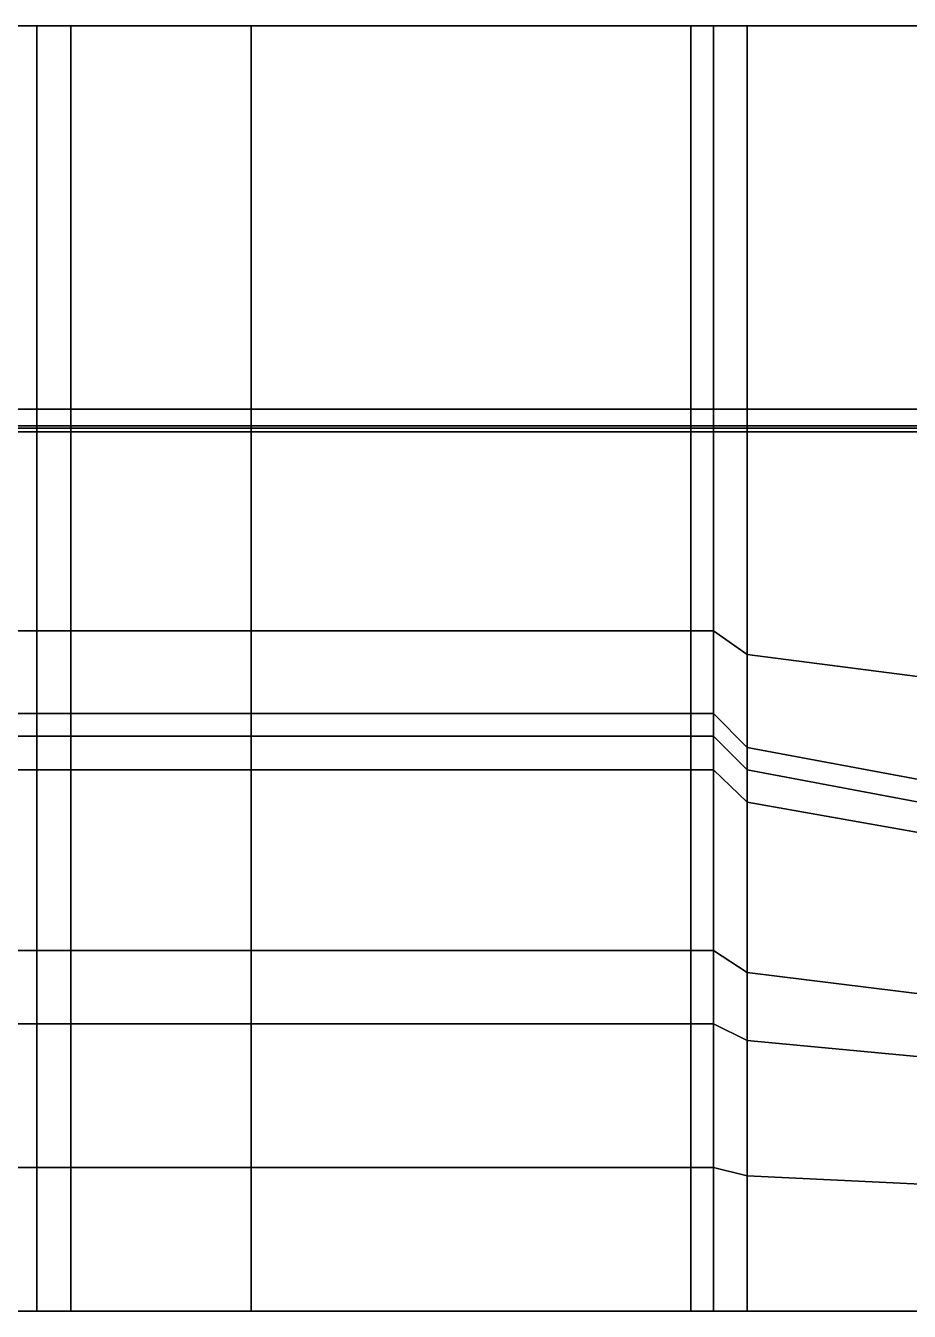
# Model space of a CAD drawing. Extents: x 2 to 29.7, y 2.5 to 8.2.
# Drawn here: x 17 to 20.92, y 2.5 to 8.2 of the extents above; entities that cross this region are included whole.
import ezdxf

# ---------------------------------------------------------------- set-up
doc = ezdxf.new("R2010")
doc.units = 0

msp = doc.modelspace()

# ---------------------------------------------------------------- linework, layer by layer
for points in [[(16.95, 6.5, 0.1), (16.95, 8.2, 0.1), (17.05, 8.2, 0.1), (17.05, 6.5, 0.1)], [(16.95, 6.5, 0.1), (17.05, 6.5, 0.1), (17.05, 8.2, 0.1), (16.95, 8.2, 0.1)], [(17.05, 8.2, 0.1), (16.95, 8.2, 0.1), (16.95, 8.2, 0.1), (17.05, 8.2, 0.1)], [(17.2, 8.2, 0.1), (17.05, 8.2, 0.1), (17.05, 8.2, 0.1), (17.2, 8.2, 0.1)], [(17.05, 6.5, 0.1), (17.05, 8.2, 0.1), (17.2, 8.2, 0.1), (17.2, 6.5, 0.1)], [(17.05, 6.5, 0.1), (17.2, 6.5, 0.1), (17.2, 8.2, 0.1), (17.05, 8.2, 0.1)], [(17.2, 6.5, 0.1), (18, 6.5, 0.1), (18, 8.2, 0.1), (17.2, 8.2, 0.1)], [(17.2, 6.5, 0.1), (17.2, 8.2, 0.1), (18, 8.2, 0.1), (18, 6.5, 0.1)], [(18, 8.2, 0.1), (17.2, 8.2, 0.1), (17.2, 8.2, 0.1), (18, 8.2, 0.1)], [(18, 6.5, 0.1), (18, 8.2, 0.1), (19.95, 8.2, 0.1), (19.95, 6.5, 0.1)], [(18, 6.5, 0.1), (19.95, 6.5, 0.1), (19.95, 8.2, 0.1), (18, 8.2, 0.1)], [(19.95, 8.2, 0.1), (18, 8.2, 0.1), (18, 8.2, 0.1), (19.95, 8.2, 0.1)], [(19.95, 6.5, 0.1), (19.95, 8.2, 0.1), (20.05, 8.2, 0.1), (20.05, 6.5, 0.1)], [(19.95, 6.5, 0.1), (20.05, 6.5, 0.1), (20.05, 8.2, 0.1), (19.95, 8.2, 0.1)], [(20.05, 8.2, 0.1), (19.95, 8.2, 0.1), (19.95, 8.2, 0.1), (20.05, 8.2, 0.1)], [(20.2, 8.2, 0.1), (20.05, 8.2, 0.1), (20.05, 8.2, 0.1), (20.2, 8.2, 0.1)], [(20.05, 6.5, 0.1), (20.05, 8.2, 0.1), (20.2, 8.2, 0.1), (20.2, 6.5, 0.1)], [(20.05, 6.5, 0.1), (20.2, 6.5, 0.1), (20.2, 8.2, 0.1), (20.05, 8.2, 0.1)], [(20.2, 6.5, 0.1), (21, 6.5, 0.1), (21, 8.2, 0.1), (20.2, 8.2, 0.1)], [(20.2, 6.5, 0.1), (20.2, 8.2, 0.1), (21, 8.2, 0.1), (21, 6.5, 0.1)], [(21, 8.2, 0.1), (20.2, 8.2, 0.1), (20.2, 8.2, 0.1), (21, 8.2, 0.1)], [(16.95, 6.4252, 0.1), (16.95, 6.5, 0.1), (17.05, 6.5, 0.1), (17.05, 6.4252, 0.1)], [(17.05, 6.5, 0.1), (16.95, 6.5, 0.1), (16.95, 6.5, 0.1), (17.05, 6.5, 0.1)], [(17.05, 6.5, 0.1), (16.95, 6.5, 0.1), (16.95, 6.5, 0.1), (17.05, 6.5, 0.1)], [(17.05, 6.5, 0.1), (16.95, 6.5, 0.1), (16.95, 6.4252, 0.1), (17.05, 6.4252, 0.1)], [(17.2, 6.5, 0.1), (17.05, 6.5, 0.1), (17.05, 6.5, 0.1), (17.2, 6.5, 0.1)], [(17.2, 6.5, 0.1), (17.05, 6.5, 0.1), (17.05, 6.5, 0.1), (17.2, 6.5, 0.1)], [(17.05, 6.4252, 0.1), (17.05, 6.5, 0.1), (17.2, 6.5, 0.1), (17.2, 6.4252, 0.1)], [(17.05, 6.5, 0.1), (17.05, 6.4252, 0.1), (17.2, 6.4252, 0.1), (17.2, 6.5, 0.1)], [(17.2, 6.4252, 0.1), (17.2, 6.5, 0.1), (18, 6.5, 0.1), (18, 6.4252, 0.1)], [(18, 6.5, 0.1), (17.2, 6.5, 0.1), (17.2, 6.5, 0.1), (18, 6.5, 0.1)], [(17.2, 6.5, 0.1), (17.2, 6.4, 0.1), (18, 6.4, 0.1), (18, 6.5, 0.1)], [(18, 6.5, 0.1), (18, 6.4, 0.1), (17.2, 6.4, 0.1), (17.2, 6.5, 0.1)], [(17.2, 6.5, 0.1), (17.2, 6.4, 0.1), (17.2, 6.4, 0.1), (17.2, 6.5, 0.1)], [(17.2, 6.5, 0.1), (17.2, 6.4252, 0.1), (18, 6.4252, 0.1), (18, 6.5, 0.1)], [(18, 6.4252, 0.1), (18, 6.5, 0.1), (19.95, 6.5, 0.1), (19.95, 6.4252, 0.1)], [(19.95, 6.5, 0.1), (18, 6.5, 0.1), (18, 6.5, 0.1), (19.95, 6.5, 0.1)], [(19.95, 6.5, 0.1), (18, 6.5, 0.1), (18, 6.5, 0.1), (19.95, 6.5, 0.1)], [(18, 6.5, 0.1), (18, 6.4, 0.1), (18, 6.4, 0.1), (18, 6.5, 0.1)], [(18, 6.5, 0.1), (18, 6.4252, 0.1), (19.95, 6.4252, 0.1), (19.95, 6.5, 0.1)], [(19.95, 6.4252, 0.1), (19.95, 6.5, 0.1), (20.05, 6.5, 0.1), (20.05, 6.4252, 0.1)], [(20.05, 6.5, 0.1), (19.95, 6.5, 0.1), (19.95, 6.5, 0.1), (20.05, 6.5, 0.1)], [(20.05, 6.5, 0.1), (19.95, 6.5, 0.1), (19.95, 6.5, 0.1), (20.05, 6.5, 0.1)], [(20.05, 6.5, 0.1), (19.95, 6.5, 0.1), (19.95, 6.4252, 0.1), (20.05, 6.4252, 0.1)], [(20.2, 6.5, 0.1), (20.05, 6.5, 0.1), (20.05, 6.5, 0.1), (20.2, 6.5, 0.1)], [(20.2, 6.5, 0.1), (20.05, 6.5, 0.1), (20.05, 6.5, 0.1), (20.2, 6.5, 0.1)], [(20.05, 6.4252, 0.1), (20.05, 6.5, 0.1), (20.2, 6.5, 0.1), (20.2, 6.4252, 0.1)], [(20.05, 6.5, 0.1), (20.05, 6.4252, 0.1), (20.2, 6.4252, 0.1), (20.2, 6.5, 0.1)], [(20.2, 6.4252, 0.1), (20.2, 6.5, 0.1), (21, 6.5, 0.1), (21, 6.4252, 0.1)], [(21, 6.5, 0.1), (20.2, 6.5, 0.1), (20.2, 6.5, 0.1), (21, 6.5, 0.1)], [(20.2, 6.4, 0.1), (20.2, 6.5, 0.1), (20.2, 6.5, 0.1), (20.2, 6.4, 0.1)], [(21, 6.4, 0.1), (21, 6.5, 0.1), (20.2, 6.5, 0.1), (20.2, 6.4, 0.1)], [(20.2, 6.4, 0.1), (20.2, 6.5, 0.1), (21, 6.5, 0.1), (21, 6.4, 0.1)], [(20.2, 6.5, 0.1), (20.2, 6.4252, 0.1), (21, 6.4252, 0.1), (21, 6.5, 0.1)], [(17.05, 6.4252, 0.1), (16.95, 6.4252, 0.1), (16.95, 6.4154, 0.1), (17.05, 6.4154, 0.1)], [(16.95, 6.4154, 0.1), (16.95, 6.4252, 0.1), (17.05, 6.4252, 0.1), (17.05, 6.4154, 0.1)], [(17.05, 6.4154, 0.1), (16.95, 6.4154, 0.1), (16.95, 6.4, 0.1), (17.05, 6.4, 0.1)], [(16.95, 6.4, 0.1), (16.95, 6.4154, 0.1), (17.05, 6.4154, 0.1), (17.05, 6.4, 0.1)], [(16.95, 5.517, 0.1), (16.95, 6.4, 0.1), (17.05, 6.4, 0.1), (17.05, 5.517, 0.1)], [(16.95, 6.4, 0.1), (16.95, 5.517, 0.1), (17.05, 5.517, 0.1), (17.05, 6.4, 0.1)], [(17.05, 6.4252, 0.1), (17.05, 6.4154, 0.1), (17.2, 6.4154, 0.1), (17.2, 6.4252, 0.1)], [(17.05, 6.4154, 0.1), (17.05, 6.4252, 0.1), (17.2, 6.4252, 0.1), (17.2, 6.4154, 0.1)], [(17.05, 6.4154, 0.1), (17.05, 6.4, 0.1), (17.2, 6.4, 0.1), (17.2, 6.4154, 0.1)], [(17.05, 6.4, 0.1), (17.05, 6.4154, 0.1), (17.2, 6.4154, 0.1), (17.2, 6.4, 0.1)], [(17.05, 5.517, 0.1), (17.05, 6.4, 0.1), (17.05, 6.4, 0.1), (17.05, 5.517, 0.1)], [(17.05, 5.517, 0.1), (17.05, 6.4, 0.1), (17.05, 6.4, 0.1), (17.05, 5.517, 0.1)], [(17.05, 5.517, 0.1), (17.05, 6.4, 0.1), (17.2, 6.4, 0.1), (17.2, 5.517, 0.1)], [(17.05, 5.517, 0.1), (17.2, 5.517, 0.1), (17.2, 6.4, 0.1), (17.05, 6.4, 0.1)], [(17.05, 6.4, 0.1), (17.2, 6.4, 0.1), (17.2, 6.4, 0.1), (17.05, 6.4, 0.1)], [(17.05, 6.4, 0.1), (17.2, 6.4, 0.1), (17.2, 6.4, 0.1), (17.05, 6.4, 0.1)], [(17.2, 6.4252, 0.1), (17.2, 6.4154, 0.1), (18, 6.4154, 0.1), (18, 6.4252, 0.1)], [(17.2, 6.4154, 0.1), (17.2, 6.4252, 0.1), (18, 6.4252, 0.1), (18, 6.4154, 0.1)], [(17.2, 6.4154, 0.1), (17.2, 6.4, 0.1), (18, 6.4, 0.1), (18, 6.4154, 0.1)], [(17.2, 6.4, 0.1), (17.2, 6.4154, 0.1), (18, 6.4154, 0.1), (18, 6.4, 0.1)], [(17.2, 6.4, 0.1), (18, 6.4, 0.1), (18, 6.4, 0.1), (17.2, 6.4, 0.1)], [(17.2, 5.517, 0.1), (18, 5.517, 0.1), (18, 6.4, 0.1), (17.2, 6.4, 0.1)], [(17.2, 5.517, 0.1), (17.2, 6.4, 0.1), (18, 6.4, 0.1), (18, 5.517, 0.1)], [(18, 6.4252, 0.1), (18, 6.4154, 0.1), (19.95, 6.4154, 0.1), (19.95, 6.4252, 0.1)], [(18, 6.4154, 0.1), (18, 6.4252, 0.1), (19.95, 6.4252, 0.1), (19.95, 6.4154, 0.1)], [(18, 6.4154, 0.1), (18, 6.4, 0.1), (19.95, 6.4, 0.1), (19.95, 6.4154, 0.1)], [(18, 6.4, 0.1), (18, 6.4154, 0.1), (19.95, 6.4154, 0.1), (19.95, 6.4, 0.1)], [(18, 5.517, 0.1), (18, 6.4, 0.1), (19.95, 6.4, 0.1), (19.95, 5.517, 0.1)], [(18, 5.517, 0.1), (19.95, 5.517, 0.1), (19.95, 6.4, 0.1), (18, 6.4, 0.1)], [(18, 6.4, 0.1), (19.95, 6.4, 0.1), (19.95, 6.4, 0.1), (18, 6.4, 0.1)], [(18, 6.4, 0.1), (19.95, 6.4, 0.1), (19.95, 6.4, 0.1), (18, 6.4, 0.1)], [(20.05, 6.4252, 0.1), (19.95, 6.4252, 0.1), (19.95, 6.4154, 0.1), (20.05, 6.4154, 0.1)], [(19.95, 6.4154, 0.1), (19.95, 6.4252, 0.1), (20.05, 6.4252, 0.1), (20.05, 6.4154, 0.1)], [(20.05, 6.4154, 0.1), (19.95, 6.4154, 0.1), (19.95, 6.4, 0.1), (20.05, 6.4, 0.1)], [(19.95, 6.4, 0.1), (19.95, 6.4154, 0.1), (20.05, 6.4154, 0.1), (20.05, 6.4, 0.1)], [(19.95, 5.517, 0.1), (19.95, 6.4, 0.1), (20.05, 6.4, 0.1), (20.05, 5.517, 0.1)], [(19.95, 6.4, 0.1), (19.95, 5.517, 0.1), (20.05, 5.517, 0.1), (20.05, 6.4, 0.1)], [(19.95, 6.4, 0.1), (19.95, 5.517, 0.1), (19.95, 5.517, 0.1), (19.95, 6.4, 0.1)], [(19.95, 6.4, 0.1), (19.95, 5.517, 0.1), (19.95, 5.517, 0.1), (19.95, 6.4, 0.1)], [(20.05, 6.4252, 0.1), (20.05, 6.4154, 0.1), (20.2, 6.4154, 0.1), (20.2, 6.4252, 0.1)], [(20.05, 6.4154, 0.1), (20.05, 6.4252, 0.1), (20.2, 6.4252, 0.1), (20.2, 6.4154, 0.1)], [(20.05, 6.4154, 0.1), (20.05, 6.4, 0.1), (20.2, 6.4, 0.1), (20.2, 6.4154, 0.1)], [(20.05, 6.4, 0.1), (20.05, 6.4154, 0.1), (20.2, 6.4154, 0.1), (20.2, 6.4, 0.1)], [(20.05, 5.517, 0.1), (20.05, 6.4, 0.1), (20.05, 6.4, 0.1), (20.05, 5.517, 0.1)], [(20.05, 5.517, 0.1), (20.05, 6.4, 0.1), (20.05, 6.4, 0.1), (20.05, 5.517, 0.1)], [(20.05, 5.517, 0.1), (20.05, 6.4, 0.1), (20.2, 6.4, 0.1), (20.2, 5.4125, 0.1)], [(20.05, 5.517, 0.1), (20.2, 5.4125, 0.1), (20.2, 6.4, 0.1), (20.05, 6.4, 0.1)], [(20.05, 6.4, 0.1), (20.2, 6.4, 0.1), (20.2, 6.4, 0.1), (20.05, 6.4, 0.1)], [(20.05, 6.4, 0.1), (20.2, 6.4, 0.1), (20.2, 6.4, 0.1), (20.05, 6.4, 0.1)], [(20.2, 6.4252, 0.1), (20.2, 6.4154, 0.1), (21, 6.4154, 0.1), (21, 6.4252, 0.1)], [(20.2, 6.4154, 0.1), (20.2, 6.4252, 0.1), (21, 6.4252, 0.1), (21, 6.4154, 0.1)], [(20.2, 6.4154, 0.1), (20.2, 6.4, 0.1), (21, 6.4, 0.1), (21, 6.4154, 0.1)], [(20.2, 6.4, 0.1), (20.2, 6.4154, 0.1), (21, 6.4154, 0.1), (21, 6.4, 0.1)], [(20.2, 6.4, 0.1), (21, 6.4, 0.1), (21, 6.4, 0.1), (20.2, 6.4, 0.1)], [(20.2, 5.4125, 0.1), (21, 5.308, 0.1), (21, 6.4, 0.1), (20.2, 6.4, 0.1)], [(20.2, 5.4125, 0.1), (20.2, 6.4, 0.1), (21, 6.4, 0.1), (21, 5.308, 0.1)], [(16.95, 5.517, 0.1), (16.95, 5.15, 0.1), (17.05, 5.15, 0.1), (17.05, 5.517, 0.1)], [(16.95, 5.15, 0.1), (16.95, 5.517, 0.1), (17.05, 5.517, 0.1), (17.05, 5.15, 0.1)], [(17.05, 5.15, 0.1), (17.2, 5.15, 0.1), (17.2, 5.517, 0.1), (17.05, 5.517, 0.1)], [(17.05, 5.15, 0.1), (17.05, 5.517, 0.1), (17.2, 5.517, 0.1), (17.2, 5.15, 0.1)], [(17.05, 5.15, 0.1), (17.05, 5.517, 0.1), (17.05, 5.517, 0.1), (17.05, 5.15, 0.1)], [(17.05, 5.15, 0.1), (17.05, 5.517, 0.1), (17.05, 5.517, 0.1), (17.05, 5.15, 0.1)], [(17.2, 5.15, 0.1), (17.2, 5.517, 0.1), (18, 5.517, 0.1), (18, 5.15, 0.1)], [(17.2, 5.15, 0.1), (18, 5.15, 0.1), (18, 5.517, 0.1), (17.2, 5.517, 0.1)], [(18, 5.15, 0.1), (19.95, 5.15, 0.1), (19.95, 5.517, 0.1), (18, 5.517, 0.1)], [(18, 5.15, 0.1), (18, 5.517, 0.1), (19.95, 5.517, 0.1), (19.95, 5.15, 0.1)], [(19.95, 5.517, 0.1), (19.95, 5.15, 0.1), (19.95, 5.15, 0.1), (19.95, 5.517, 0.1)], [(19.95, 5.517, 0.1), (19.95, 5.15, 0.1), (19.95, 5.15, 0.1), (19.95, 5.517, 0.1)], [(19.95, 5.517, 0.1), (19.95, 5.15, 0.1), (20.05, 5.15, 0.1), (20.05, 5.517, 0.1)], [(19.95, 5.15, 0.1), (19.95, 5.517, 0.1), (20.05, 5.517, 0.1), (20.05, 5.15, 0.1)], [(20.05, 5.15, 0.1), (20.2, 5, 0.1), (20.2, 5.4125, 0.1), (20.05, 5.517, 0.1)], [(20.05, 5.15, 0.1), (20.05, 5.517, 0.1), (20.2, 5.4125, 0.1), (20.2, 5, 0.1)], [(20.05, 5.15, 0.1), (20.05, 5.517, 0.1), (20.05, 5.517, 0.1), (20.05, 5.15, 0.1)], [(20.05, 5.15, 0.1), (20.05, 5.517, 0.1), (20.05, 5.517, 0.1), (20.05, 5.15, 0.1)], [(20.2, 5, 0.1), (20.2, 5.4125, 0.1), (21, 5.308, 0.1), (21, 4.85, 0.1)], [(20.2, 5, 0.1), (21, 4.85, 0.1), (21, 5.308, 0.1), (20.2, 5.4125, 0.1)], [(16.95, 5.05, 0.1), (16.95, 5.15, 0.1), (17.05, 5.15, 0.1), (17.05, 5.05, 0.1)], [(16.95, 5.15, 0.1), (16.95, 5.05, 0.1), (17.05, 5.05, 0.1), (17.05, 5.15, 0.1)], [(17.05, 5.05, 0.1), (17.05, 5.15, 0.1), (17.05, 5.15, 0.1), (17.05, 5.05, 0.1)], [(17.05, 5.05, 0.1), (17.05, 5.15, 0.1), (17.05, 5.15, 0.1), (17.05, 5.05, 0.1)], [(17.05, 5.05, 0.1), (17.05, 5.15, 0.1), (17.2, 5.15, 0.1), (17.2, 5.05, 0.1)], [(17.05, 5.05, 0.1), (17.2, 5.05, 0.1), (17.2, 5.15, 0.1), (17.05, 5.15, 0.1)], [(17.2, 5.05, 0.1), (18, 5.05, 0.1), (18, 5.15, 0.1), (17.2, 5.15, 0.1)], [(17.2, 5.05, 0.1), (17.2, 5.15, 0.1), (18, 5.15, 0.1), (18, 5.05, 0.1)], [(18, 5.05, 0.1), (18, 5.15, 0.1), (19.95, 5.15, 0.1), (19.95, 5.05, 0.1)], [(18, 5.05, 0.1), (19.95, 5.05, 0.1), (19.95, 5.15, 0.1), (18, 5.15, 0.1)], [(19.95, 5.05, 0.1), (19.95, 5.15, 0.1), (20.05, 5.15, 0.1), (20.05, 5.05, 0.1)], [(19.95, 5.15, 0.1), (19.95, 5.05, 0.1), (19.95, 5.05, 0.1), (19.95, 5.15, 0.1)], [(19.95, 5.15, 0.1), (19.95, 5.05, 0.1), (19.95, 5.05, 0.1), (19.95, 5.15, 0.1)], [(19.95, 5.15, 0.1), (19.95, 5.05, 0.1), (20.05, 5.05, 0.1), (20.05, 5.15, 0.1)], [(20.05, 5.05, 0.1), (20.05, 5.15, 0.1), (20.05, 5.15, 0.1), (20.05, 5.05, 0.1)], [(20.05, 5.05, 0.1), (20.05, 5.15, 0.1), (20.05, 5.15, 0.1), (20.05, 5.05, 0.1)], [(20.05, 5.05, 0.1), (20.05, 5.15, 0.1), (20.2, 5, 0.1), (20.2, 4.9, 0.1)], [(20.05, 5.05, 0.1), (20.2, 4.9, 0.1), (20.2, 5, 0.1), (20.05, 5.15, 0.1)], [(16.95, 4.9, 0.1), (16.95, 5.05, 0.1), (17.05, 5.05, 0.1), (17.05, 4.9, 0.1)], [(17.05, 5.05, 0.1), (16.95, 5.05, 0.1), (16.95, 3.775, 0.1), (17.05, 3.775, 0.1)], [(17.05, 3.775, 0.1), (17.05, 5.05, 0.1), (17.05, 5.05, 0.1), (17.05, 3.775, 0.1)], [(17.05, 3.775, 0.1), (17.05, 5.05, 0.1), (17.05, 5.05, 0.1), (17.05, 3.775, 0.1)], [(17.05, 4.9, 0.1), (17.05, 5.05, 0.1), (17.2, 5.05, 0.1), (17.2, 4.9, 0.1)], [(17.05, 3.775, 0.1), (17.2, 3.775, 0.1), (17.2, 5.05, 0.1), (17.05, 5.05, 0.1)], [(17.2, 3.775, 0.1), (18, 3.775, 0.1), (18, 5.05, 0.1), (17.2, 5.05, 0.1)], [(17.2, 4.9, 0.1), (17.2, 5.05, 0.1), (18, 5.05, 0.1), (18, 4.9, 0.1)], [(18, 4.9, 0.1), (18, 5.05, 0.1), (19.95, 5.05, 0.1), (19.95, 4.9, 0.1)], [(18, 3.775, 0.1), (19.95, 3.775, 0.1), (19.95, 5.05, 0.1), (18, 5.05, 0.1)], [(19.95, 4.9, 0.1), (19.95, 5.05, 0.1), (20.05, 5.05, 0.1), (20.05, 4.9, 0.1)], [(19.95, 5.05, 0.1), (19.95, 3.775, 0.1), (19.95, 3.775, 0.1), (19.95, 5.05, 0.1)], [(19.95, 5.05, 0.1), (19.95, 3.775, 0.1), (19.95, 3.775, 0.1), (19.95, 5.05, 0.1)], [(19.95, 5.05, 0.1), (19.95, 3.775, 0.1), (20.05, 3.775, 0.1), (20.05, 5.05, 0.1)], [(20.05, 3.775, 0.1), (20.05, 5.05, 0.1), (20.05, 5.05, 0.1), (20.05, 3.775, 0.1)], [(20.05, 3.775, 0.1), (20.05, 5.05, 0.1), (20.05, 5.05, 0.1), (20.05, 3.775, 0.1)], [(20.05, 4.9, 0.1), (20.05, 5.05, 0.1), (20.2, 4.9, 0.1), (20.2, 4.7575, 0.1)], [(20.05, 3.775, 0.1), (20.2, 3.7, 0.1), (20.2, 4.9, 0.1), (20.05, 5.05, 0.1)], [(20.2, 4.9, 0.1), (21, 4.75, 0.1), (21, 4.85, 0.1), (20.2, 5, 0.1)], [(20.2, 4.9, 0.1), (20.2, 5, 0.1), (21, 4.85, 0.1), (21, 4.75, 0.1)], [(16.95, 4.1, 0.1), (16.95, 4.9, 0.1), (17.05, 4.9, 0.1), (17.05, 4.1, 0.1)], [(17.05, 4.1, 0.1), (17.05, 4.9, 0.1), (17.2, 4.9, 0.1), (17.2, 4.1, 0.1)], [(17.2, 4.1, 0.1), (17.2, 4.9, 0.1), (18, 4.9, 0.1), (18, 4.1, 0.1)], [(18, 4.1, 0.1), (18, 4.9, 0.1), (19.95, 4.9, 0.1), (19.95, 4.1, 0.1)], [(19.95, 4.1, 0.1), (19.95, 4.9, 0.1), (20.05, 4.9, 0.1), (20.05, 4.1, 0.1)], [(20.05, 4.1, 0.1), (20.05, 4.9, 0.1), (20.2, 4.7575, 0.1), (20.2, 4.0014, 0.1)], [(20.2, 3.7, 0.1), (21, 3.625, 0.1), (21, 4.75, 0.1), (20.2, 4.9, 0.1)], [(20.2, 4.7575, 0.1), (20.2, 4.9, 0.1), (21, 4.75, 0.1), (21, 4.615, 0.1)], [(20.2, 4.0014, 0.1), (20.2, 4.7575, 0.1), (21, 4.615, 0.1), (21, 3.9027, 0.1)], [(16.95, 3.775, 0.1), (16.95, 4.1, 0.1), (17.05, 4.1, 0.1), (17.05, 3.775, 0.1)], [(17.05, 3.775, 0.1), (17.05, 4.1, 0.1), (17.2, 4.1, 0.1), (17.2, 3.775, 0.1)], [(17.2, 3.775, 0.1), (17.2, 4.1, 0.1), (18, 4.1, 0.1), (18, 3.775, 0.1)], [(18, 3.775, 0.1), (18, 4.1, 0.1), (19.95, 4.1, 0.1), (19.95, 3.775, 0.1)], [(19.95, 3.775, 0.1), (19.95, 4.1, 0.1), (20.05, 4.1, 0.1), (20.05, 3.775, 0.1)], [(20.05, 3.775, 0.1), (20.05, 4.1, 0.1), (20.2, 4.0014, 0.1), (20.2, 3.7, 0.1)], [(20.2, 3.7, 0.1), (20.2, 4.0014, 0.1), (21, 3.9027, 0.1), (21, 3.625, 0.1)], [(16.95, 3.1377, 0.1), (16.95, 3.775, 0.1), (17.05, 3.775, 0.1), (17.05, 3.1377, 0.1)], [(17.05, 3.1377, 0.1), (17.05, 3.775, 0.1), (16.95, 3.775, 0.1), (16.95, 3.1377, 0.1)], [(17.05, 3.1377, 0.1), (17.05, 3.775, 0.1), (17.05, 3.775, 0.1), (17.05, 3.1377, 0.1)], [(17.05, 3.1377, 0.1), (17.05, 3.775, 0.1), (17.05, 3.775, 0.1), (17.05, 3.1377, 0.1)], [(17.05, 3.1377, 0.1), (17.2, 3.1377, 0.1), (17.2, 3.775, 0.1), (17.05, 3.775, 0.1)], [(17.05, 3.1377, 0.1), (17.05, 3.775, 0.1), (17.2, 3.775, 0.1), (17.2, 3.1377, 0.1)], [(17.2, 3.1377, 0.1), (17.2, 3.775, 0.1), (18, 3.775, 0.1), (18, 3.1377, 0.1)], [(17.2, 3.1377, 0.1), (18, 3.1377, 0.1), (18, 3.775, 0.1), (17.2, 3.775, 0.1)], [(18, 3.1377, 0.1), (19.95, 3.1377, 0.1), (19.95, 3.775, 0.1), (18, 3.775, 0.1)], [(18, 3.1377, 0.1), (18, 3.775, 0.1), (19.95, 3.775, 0.1), (19.95, 3.1377, 0.1)], [(19.95, 3.1377, 0.1), (19.95, 3.775, 0.1), (20.05, 3.775, 0.1), (20.05, 3.1377, 0.1)], [(20.05, 3.1377, 0.1), (20.05, 3.775, 0.1), (19.95, 3.775, 0.1), (19.95, 3.1377, 0.1)], [(19.95, 3.775, 0.1), (19.95, 3.1377, 0.1), (19.95, 3.1377, 0.1), (19.95, 3.775, 0.1)], [(19.95, 3.775, 0.1), (19.95, 3.1377, 0.1), (19.95, 3.1377, 0.1), (19.95, 3.775, 0.1)], [(20.05, 3.1377, 0.1), (20.05, 3.775, 0.1), (20.05, 3.775, 0.1), (20.05, 3.1377, 0.1)], [(20.05, 3.1377, 0.1), (20.05, 3.775, 0.1), (20.05, 3.775, 0.1), (20.05, 3.1377, 0.1)], [(20.05, 3.1377, 0.1), (20.2, 3.1002, 0.1), (20.2, 3.7, 0.1), (20.05, 3.775, 0.1)], [(20.05, 3.1377, 0.1), (20.05, 3.775, 0.1), (20.2, 3.7, 0.1), (20.2, 3.1002, 0.1)], [(20.2, 3.1002, 0.1), (20.2, 3.7, 0.1), (21, 3.625, 0.1), (21, 3.0627, 0.1)], [(20.2, 3.1002, 0.1), (21, 3.0627, 0.1), (21, 3.625, 0.1), (20.2, 3.7, 0.1)], [(17.05, 2.5, 0.1), (17.05, 3.1377, 0.1), (16.95, 3.1377, 0.1), (16.95, 2.5, 0.1)], [(16.95, 2.5, 0.1), (16.95, 3.1377, 0.1), (17.05, 3.1377, 0.1), (17.05, 2.5, 0.1)], [(17.05, 2.5, 0.1), (17.05, 3.1377, 0.1), (17.2, 3.1377, 0.1), (17.2, 2.5, 0.1)], [(17.05, 2.5, 0.1), (17.2, 2.5, 0.1), (17.2, 3.1377, 0.1), (17.05, 3.1377, 0.1)], [(17.05, 2.5, 0.1), (17.05, 3.1377, 0.1), (17.05, 3.1377, 0.1), (17.05, 2.5, 0.1)], [(17.05, 2.5, 0.1), (17.05, 3.1377, 0.1), (17.05, 3.1377, 0.1), (17.05, 2.5, 0.1)], [(17.2, 2.5, 0.1), (18, 2.5, 0.1), (18, 3.1377, 0.1), (17.2, 3.1377, 0.1)], [(17.2, 2.5, 0.1), (17.2, 3.1377, 0.1), (18, 3.1377, 0.1), (18, 2.5, 0.1)], [(18, 2.5, 0.1), (18, 3.1377, 0.1), (19.95, 3.1377, 0.1), (19.95, 2.5, 0.1)], [(18, 2.5, 0.1), (19.95, 2.5, 0.1), (19.95, 3.1377, 0.1), (18, 3.1377, 0.1)], [(19.95, 3.1377, 0.1), (19.95, 2.5, 0.1), (19.95, 2.5, 0.1), (19.95, 3.1377, 0.1)], [(19.95, 3.1377, 0.1), (19.95, 2.5, 0.1), (19.95, 2.5, 0.1), (19.95, 3.1377, 0.1)], [(20.05, 2.5, 0.1), (20.05, 3.1377, 0.1), (19.95, 3.1377, 0.1), (19.95, 2.5, 0.1)], [(19.95, 2.5, 0.1), (19.95, 3.1377, 0.1), (20.05, 3.1377, 0.1), (20.05, 2.5, 0.1)], [(20.05, 2.5, 0.1), (20.05, 3.1377, 0.1), (20.2, 3.1002, 0.1), (20.2, 2.5, 0.1)], [(20.05, 2.5, 0.1), (20.2, 2.5, 0.1), (20.2, 3.1002, 0.1), (20.05, 3.1377, 0.1)], [(20.05, 2.5, 0.1), (20.05, 3.1377, 0.1), (20.05, 3.1377, 0.1), (20.05, 2.5, 0.1)], [(20.05, 2.5, 0.1), (20.05, 3.1377, 0.1), (20.05, 3.1377, 0.1), (20.05, 2.5, 0.1)], [(20.2, 2.5, 0.1), (21, 2.5, 0.1), (21, 3.0627, 0.1), (20.2, 3.1002, 0.1)], [(20.2, 2.5, 0.1), (20.2, 3.1002, 0.1), (21, 3.0627, 0.1), (21, 2.5, 0.1)], [(16.95, 2.5, 0.1), (17.05, 2.5, 0.1), (17.05, 2.5, 0.1), (16.95, 2.5, 0.1)], [(16.95, 2.5, 0.1), (17.05, 2.5, 0.1), (17.05, 2.5, 0.1), (16.95, 2.5, 0.1)], [(16.95, 2.5, 0.1), (17.05, 2.5, 0.1), (17.05, 2.5, 0.1), (16.95, 2.5, 0.1)], [(17.05, 2.5, 0.1), (17.2, 2.5, 0.1), (17.2, 2.5, 0.1), (17.05, 2.5, 0.1)], [(17.2, 2.5, 0.1), (18, 2.5, 0.1), (18, 2.5, 0.1), (17.2, 2.5, 0.1)], [(18, 2.5, 0.1), (19.95, 2.5, 0.1), (19.95, 2.5, 0.1), (18, 2.5, 0.1)], [(19.95, 2.5, 0.1), (20.05, 2.5, 0.1), (20.05, 2.5, 0.1), (19.95, 2.5, 0.1)], [(19.95, 2.5, 0.1), (20.05, 2.5, 0.1), (20.05, 2.5, 0.1), (19.95, 2.5, 0.1)], [(19.95, 2.5, 0.1), (20.05, 2.5, 0.1), (20.05, 2.5, 0.1), (19.95, 2.5, 0.1)], [(20.05, 2.5, 0.1), (20.2, 2.5, 0.1), (20.2, 2.5, 0.1), (20.05, 2.5, 0.1)], [(20.2, 2.5, 0.1), (21, 2.5, 0.1), (21, 2.5, 0.1), (20.2, 2.5, 0.1)]]:
    msp.add_3dface(points)

doc.saveas('drawing.dxf')
